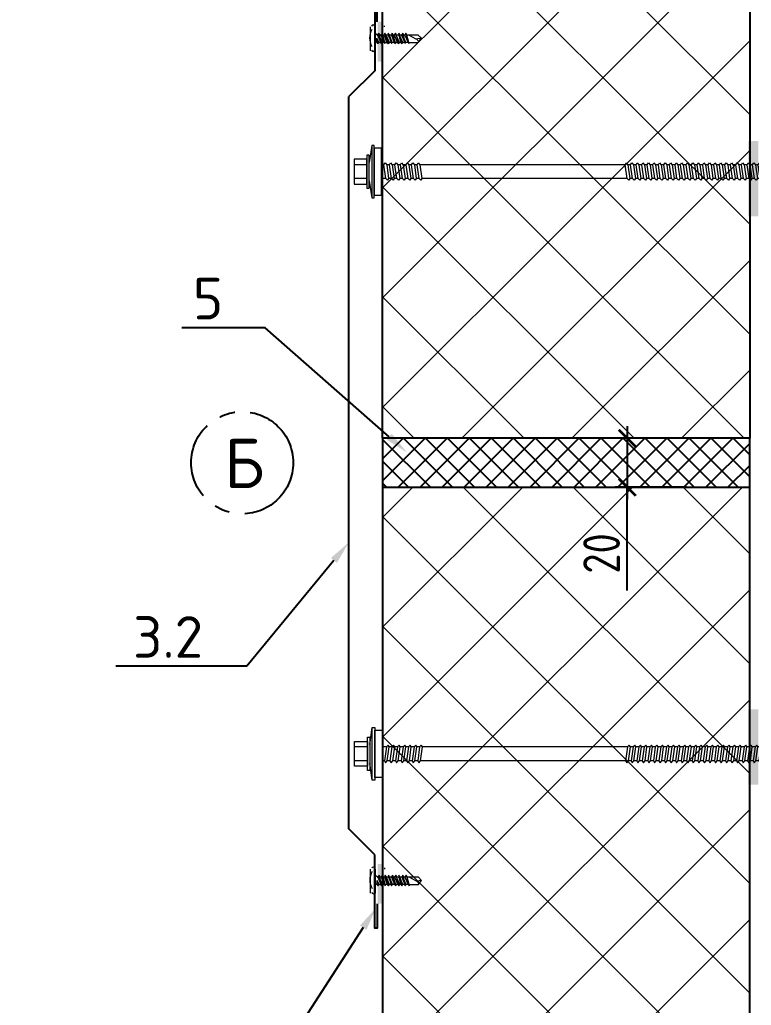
# Model space of a CAD drawing. Header units: millimetres. Extents: x -3689 to 2883575, y -702957 to -604547.
# Drawn here: x 2870899.9 to 2871198.7, y -669003.9 to -668601 of the extents above; entities that cross this region are included whole.
import ezdxf
from ezdxf import colors
from ezdxf.entities.mleader import LeaderData, LeaderLine
from ezdxf.math import Vec2, Vec3

# ---------------------------------------------------------------- set-up
doc = ezdxf.new("R2010")
doc.units = ezdxf.units.MM
doc.header["$PDMODE"] = 35
doc.linetypes.add('CENTER', pattern=[50.800000000000004, 31.75, -6.35, 6.35, -6.35])
doc.layers.add('A-FLOR-DIMS', color=133, linetype='Continuous', lineweight=0)
for name, color, linetype in [('A-FLOR-IDEN', 14, 'Continuous'), ('A-WALL-PATT', 181, 'Continuous'), ('S-GRID', 133, 'CENTER'), ('S-METL', 14, 'Continuous'), ('S-WALL-PATT', 181, 'Continuous')]:
    doc.layers.add(name, color=color, linetype=linetype)
doc.styles.add('GOST 2.304', font='CS_Gost2304.shx')
doc.styles.add('ЕСКД', font='isocpeur.ttf')
doc.dimstyles.new('001.5', dxfattribs={"dimscale": 10, "dimtxt": 1.5, "dimasz": 0.7, "dimexe": 0.5, "dimexo": 0, "dimgap": 0.3, "dimtad": 1, "dimdec": 0, "dimrnd": 0.001, "dimtxsty": 'GOST 2.304', "dimblk": 'ARCHTICK', "dimcen": 0, "dimdle": 0.5, "dimclrd": 256, "dimclre": 256, "dimclrt": 256, "dimadec": 0, "dimazin": 2, "dimtfac": 0.75, "dimtdec": 0, "dimtmove": 1, "dimatfit": 3, "dimfxl": 1, "dimtolj": 1, "dimarcsym": 0})
pattern_1 = [(44.99999999999994, (2871138.067496695, -669792.1374911203), (-22.45064030267286, 22.45064030267291), []), (134.9999999999999, (2871138.067496695, -669792.1374911203), (-22.45064030267291, -22.45064030267286), [])]

# ---------------------------------------------------------------- blocks, each defined once
blk = doc.blocks.new('_ARCHTICK')
at = {"color": 0, "linetype": 'ByBlock', "const_width": 0.15}
blk.add_lwpolyline([(-0.5, -0.5), (0.5, 0.5)], dxfattribs=at)
blk = doc.blocks.new('*D766')
at = {"layer": 'A-FLOR-DIMS', "lineweight": -2, "ltscale": 10, "transparency": 16777216}
for p, q in [((2871148.067496705, -668767.1374911205), (2871148.067496705, -668797.1374911205)), ((2871172.210959553, -668772.1374911205), (2871143.067496705, -668772.1374911205)), ((2871172.210959553, -668792.1374911205), (2871143.067496705, -668792.1374911205)), ((2871148.067496705, -668834.3523754162), (2871148.067496705, -668792.1374911205))]:
    blk.add_line(p, q, dxfattribs=at)
at = {"layer": 'Defpoints', "color": 0, "lineweight": 50, "ltscale": 10, "transparency": 16777216}
for p in [(2871172.210959553, -668772.1374911205), (2871148.067496705, -668792.1374911205), (2871172.210959553, -668792.1374911205)]:
    blk.add_point(p, dxfattribs=at)
at = {"layer": 'A-FLOR-DIMS', "lineweight": -2, "ltscale": 10, "transparency": 16777216, "xscale": 7, "yscale": 7, "zscale": 7}
for p, rotation in [((2871148.067496705, -668772.1374911205), 90), ((2871148.067496705, -668792.1374911205), 270)]:
    blk.add_blockref('_ARCHTICK', p, dxfattribs=dict(at, rotation=rotation))
at = {"layer": 'A-FLOR-DIMS', "ltscale": 10, "transparency": 16777216, "insert": (2871137.567496705, -668819.2095182741), "char_height": 15, "attachment_point": 5, "rotation": 90, "style": 'GOST 2.304'}
blk.add_mtext('\\A1;20', dxfattribs=at)
blk = doc.blocks.new('*U781')
at = {"color": 7}
for points in [[(-60.60660171782365, -10.60660171779455), (-50, 0)], [(-50, 0), (249.3265167860973, 0)], [(259.9331185039209, -10.60660171779455), (249.3265167860973, 0)], [(-80.60660171782365, -11.60660171782365), (-90.60660171782365, -11.60660171782365), (-90.60660171782365, -10.60660171782365), (-60.60660171782365, -10.60660171782365)], [(279.9331185039209, -11.60660171782365), (289.9331185039209, -11.60660171782365), (289.9331185039209, -10.60660171782365), (259.9331185039209, -10.60660171782365)]]:
    blk.add_lwpolyline(points, dxfattribs=at)
blk = doc.blocks.new('*U700')
at = {"color": 0, "lineweight": 0, "ltscale": 10}
for p, q in [((0.9999999999995483, 10.75821146399544), (-1.578047253216045e-13, 3.758211464021094)), ((1.999999999999548, 10.75821146399548), (0.9999999999995483, 10.75821146399544)), ((0.9999999999995483, 10.75821146399544), (1.000000000000452, -10.75821146399535)), ((2.000000000000452, -10.75821146399531), (1.999999999999548, 10.75821146399548)), ((4.999999999999596, 9.625768151993025), (1.999999999999596, 9.625768151992899)), ((1.999999999999596, 9.625768151992899), (2.000000000000404, -9.625768151992732)), ((5.000000000000404, -9.625768151992606), (4.999999999999596, 9.625768151993025)), ((-1.000000000000214, 5.095994904011563), (-6.200000000000213, 5.095994904011344)), ((-6.200000000000213, 5.095994904011344), (-6.199999999999785, -5.095994904011865)), ((-2.853031142658489e-13, 6.794659872000921), (-1.000000000000285, 6.794659872000879)), ((-1.000000000000285, 6.794659872000879), (-0.9999999999997147, -6.794659872000962)), ((-0.9999999999997861, -5.095994904011646), (-1.000000000000214, 5.095994904011563)), ((2.853031142658489e-13, -6.794659872000921), (-2.853031142658489e-13, 6.794659872000921)), ((-1.000000000000119, 2.831108280006405), (-6.200000000000118, 2.831108280006187)), ((5.960699671339194, 2.831108280006697), (4.999999999999881, 2.831108280006657)), ((5.960699671339194, 2.831108280006697), (6.413676996087806, 3.623818598440535)), ((6.75340998968594, -2.831108279977059), (5.960699671339194, 2.831108280006697)), ((6.413676996087806, 3.623818598440535), (7.093142983283565, 2.831108280006745)), ((7.093142983283565, 2.831108280006745), (7.885853301688519, -2.831108279977012)), ((8.225586295286144, 2.831108280006792), (7.093142983283565, 2.831108280006745)), ((8.225586295286144, 2.831108280006792), (7.093142983283565, 2.831108280006745)), ((8.225586295286144, 2.831108280006792), (8.678563620122066, 3.623818598440631)), ((9.018296613720201, -2.831108279976964), (8.225586295286144, 2.831108280006792)), ((8.678563620122066, 3.623818598440631), (9.358029607317826, 2.83110828000684)), ((9.358029607317826, 2.83110828000684), (10.15073992572278, -2.831108279976917)), ((10.49047291932041, 2.831108280006887), (9.358029607317826, 2.83110828000684)), ((10.49047291932041, 2.831108280006887), (9.358029607317826, 2.831108280006839)), ((10.49047291932041, 2.831108280006887), (10.94345024406902, 3.623818598440726)), ((11.28318323772536, -2.831108279976869), (10.49047291932041, 2.831108280006887)), ((10.94345024406902, 3.623818598440726), (11.62291623132298, 2.831108280006935)), ((11.62291623132298, 2.831108280006935), (12.41562654969883, -2.831108279976822)), ((12.75535954329646, 2.831108280006982), (11.62291623126478, 2.831108280006935)), ((12.75535954329646, 2.831108280006983), (11.62291623132298, 2.831108280006935)), ((12.75535954329646, 2.831108280006982), (13.20833686810328, 3.623818598440821)), ((13.54806986170141, -2.831108279976774), (12.75535954329646, 2.831108280006982)), ((13.20833686810328, 3.623818598440821), (13.88780285529904, 2.83110828000703)), ((13.88780285529904, 2.83110828000703), (14.68051317370399, -2.831108279976727)), ((15.02024616730162, 2.831108280007077), (13.88780285529904, 2.83110828000703)), ((15.02024616730162, 2.831108280007078), (13.88780285529904, 2.83110828000703)), ((15.02024616730162, 2.831108280007077), (15.47322349210843, 3.623818598440916)), ((15.81295648570657, -2.831108279976679), (15.02024616730162, 2.831108280007077)), ((15.47322349210843, 3.623818598440916), (16.1526894793042, 2.831108280007125)), ((16.1526894793042, 2.831108280007125), (16.94539979768004, -2.831108279976632)), ((17.28513279133588, 2.831108280007173), (16.1526894793042, 2.831108280007125)), ((17.28513279133588, 2.831108280007173), (16.1526894793042, 2.831108280007126)), ((17.28513279133588, 2.831108280007173), (17.73811011608449, 3.623818598441011)), ((18.07784310968262, -2.831108279976584), (17.28513279133588, 2.831108280007173)), ((17.73811011608449, 3.623818598441011), (18.41757610328025, 2.83110828000722)), ((18.41757610328025, 2.83110828000722), (19.2102864216852, -2.831108279976537)), ((19.55001941528283, 2.831108280007268), (18.41757610328025, 2.83110828000722)), ((19.55001941528283, 2.831108280007268), (18.41757610328025, 2.831108280007221)), ((19.55001941528283, 2.831108280007268), (20.00299674011875, 3.623818598441106)), ((20.34272973371688, -2.831108279976489), (19.55001941528283, 2.831108280007268)), ((20.00299674011875, 3.623818598441106), (20.68246272731451, 2.831108280007316)), ((20.68246272731451, 2.831108280007316), (21.47517304571946, -2.831108279976441)), ((21.81490603931709, 2.831108280007363), (20.68246272731451, 2.831108280007316)), ((104.5005885280032, 2.83110828001226), (20.68246272731451, 2.831108280007316)), ((104.5005885280032, 2.83110828001226), (104.9535658528391, 3.623818598446098)), ((105.2932988464372, -2.831108279971497), (104.5005885280032, 2.83110828001226)), ((104.9535658528391, 3.623818598446098), (105.6330318400348, 2.831108280012307)), ((105.6330318400348, 2.831108280012307), (106.4257421584398, -2.83110827997145)), ((106.7654751520374, 2.831108280012355), (105.6330318400348, 2.831108280012307)), ((106.7654751520956, 2.831108280012355), (107.2184524768442, 3.623818598446193)), ((107.5581854704424, -2.831108279971402), (106.7654751520956, 2.831108280012355)), ((107.2184524768442, 3.623818598446193), (107.89791846404, 2.831108280012402)), ((107.89791846404, 2.831108280012402), (108.690628782445, -2.831108279971355)), ((109.0303617760426, 2.83110828001245), (107.89791846404, 2.831108280012402)), ((109.0303617760426, 2.83110828001245), (109.4833391008785, 3.623818598446288)), ((109.8230720944767, -2.831108279971307), (109.0303617760426, 2.83110828001245)), ((109.4833391008785, 3.623818598446288), (110.1628050880743, 2.831108280012497)), ((110.1628050880743, 2.831108280012497), (110.9555154064792, -2.831108279971259)), ((111.2952484000768, 2.831108280012545), (110.1628050880743, 2.831108280012497)), ((111.2952484000768, 2.831108280012545), (111.7482257248255, 3.623818598446383)), ((112.0879587184818, -2.831108279971212), (111.2952484000768, 2.831108280012545)), ((111.7482257248255, 3.623818598446383), (112.4276917120794, 2.831108280012592)), ((112.4276917120794, 2.831108280012592), (113.2204020304553, -2.831108279971164)), ((113.5601350240529, 2.83110828001264), (112.4276917120212, 2.831108280012592)), ((113.5601350240529, 2.83110828001264), (114.0131123488597, 3.623818598446478)), ((114.3528453424579, -2.831108279971117), (113.5601350240529, 2.83110828001264)), ((114.0131123488597, 3.623818598446478), (114.6925783360555, 2.831108280012687)), ((114.6925783360555, 2.831108280012687), (115.4852886544604, -2.831108279971069)), ((115.8250216480581, 2.831108280012735), (114.6925783360555, 2.831108280012687)), ((115.8250216480581, 2.831108280012735), (116.2779989728649, 3.623818598446573)), ((116.617731966463, -2.831108279971022), (115.8250216480581, 2.831108280012735)), ((116.2779989728649, 3.623818598446573), (116.9574649600606, 2.831108280012782)), ((116.9574649600606, 2.831108280012782), (117.7501752784365, -2.831108279970974)), ((118.0899082720923, 2.83110828001283), (116.9574649600606, 2.831108280012782)), ((118.0899082720923, 2.83110828001283), (118.5428855968409, 3.623818598446668)), ((118.8826185904391, -2.831108279970927), (118.0899082720923, 2.83110828001283)), ((118.5428855968409, 3.623818598446668), (119.2223515840367, 2.831108280012878)), ((119.2223515840367, 2.831108280012878), (120.0150619024417, -2.831108279970879)), ((120.3547948960393, 2.831108280012925), (119.2223515840367, 2.831108280012878)), ((120.3547948960393, 2.831108280012925), (120.8077722208752, 3.623818598446763)), ((121.1475052144733, -2.831108279970831), (120.3547948960393, 2.831108280012925)), ((120.8077722208752, 3.623818598446763), (121.4872382080709, 2.831108280012973)), ((121.4872382080709, 2.831108280012973), (122.2799485264759, -2.831108279970784)), ((122.6196815200735, 2.83110828001302), (121.4872382080709, 2.831108280012973)), ((122.6196815200735, 2.83110828001302), (123.0726588448221, 3.623818598446859)), ((123.4123918384203, -2.831108279970736), (122.6196815200735, 2.83110828001302)), ((123.0726588448221, 3.623818598446859), (123.7521248320179, 2.831108280013068)), ((123.7521248320179, 2.831108280013068), (124.5448351504519, -2.831108279970689)), ((124.8845681440496, 2.831108280013115), (123.7521248320179, 2.831108280013068)), ((124.8845681440496, 2.831108280013114), (125.3375454687982, 3.623818598446953)), ((125.6772784623963, -2.831108279970642), (124.8845681440496, 2.831108280013114)), ((125.3375454687982, 3.623818598446953), (126.017011455994, 2.831108280013162)), ((126.017011455994, 2.831108280013162), (126.8097217743989, -2.831108279970595)), ((127.1494547679966, 2.831108280013209), (126.017011455994, 2.831108280013162)), ((127.1494547679966, 2.831108280013209), (127.6024320928325, 3.623818598447048)), ((127.9421650864306, -2.831108279970547), (127.1494547679966, 2.831108280013209)), ((127.6024320928325, 3.623818598447048), (128.2818980800282, 2.831108280013257)), ((128.2818980800282, 2.831108280013257), (129.0746083984332, -2.8311082799705)), ((129.4143413920308, 2.831108280013305), (128.2818980800282, 2.831108280013257)), ((129.4143413920308, 2.831108280013305), (129.8673187167794, 3.623818598447143)), ((130.2070517104358, -2.831108279970452), (129.4143413920308, 2.831108280013305)), ((129.8673187167794, 3.623818598447143), (130.5467847040334, 2.831108280013352)), ((130.5467847040334, 2.831108280013352), (131.3394950224092, -2.831108279970405)), ((131.6792280160069, 2.8311082800134), (130.5467847039752, 2.831108280013352)), ((131.6792280160069, 2.8311082800134), (132.1322053408137, 3.623818598447238)), ((132.4719383344118, -2.831108279970357), (131.6792280160069, 2.8311082800134)), ((132.1322053408137, 3.623818598447238), (132.8116713280095, 2.831108280013447)), ((132.8116713280095, 2.831108280013447), (133.6043816464144, -2.83110827997031)), ((133.944114640012, 2.831108280013495), (132.8116713280095, 2.831108280013447)), ((133.944114640012, 2.831108280013495), (134.3970919648189, 3.623818598447333)), ((134.736824958417, -2.831108279970262), (133.944114640012, 2.831108280013495)), ((134.3970919648189, 3.623818598447333), (135.0765579520146, 2.831108280013543)), ((135.0765579520146, 2.831108280013543), (135.8692682703904, -2.831108279970214)), ((136.2090012640463, 2.83110828001359), (135.0765579520146, 2.831108280013543)), ((136.2090012640463, 2.83110828001359), (136.6619785887949, 3.623818598447428)), ((137.001711582393, -2.831108279970167), (136.2090012640463, 2.83110828001359)), ((136.6619785887949, 3.623818598447428), (137.3414445759907, 2.831108280013638)), ((137.3414445759907, 2.831108280013638), (138.1341548943956, -2.831108279970119)), ((138.4738878879932, 2.831108280013685), (137.3414445759907, 2.831108280013638)), ((138.4738878879932, 2.831108280013685), (138.9268652128292, 3.623818598447524)), ((139.2665982064273, -2.831108279970072), (138.4738878879932, 2.831108280013685)), ((138.9268652128292, 3.623818598447524), (139.6063312000249, 2.831108280013733)), ((139.6063312000249, 2.831108280013733), (140.3990415184299, -2.831108279970024)), ((140.7387745120275, 2.83110828001378), (139.6063312000249, 2.831108280013733)), ((140.7387745120275, 2.83110828001378), (141.1917518367761, 3.623818598447619)), ((141.5314848303742, -2.831108279969976), (140.7387745120275, 2.83110828001378)), ((141.1917518367761, 3.623818598447619), (141.8712178239719, 2.831108280013828)), ((141.8712178239719, 2.831108280013828), (142.6639281424059, -2.831108279969929)), ((143.0036611360036, 2.831108280013875), (141.8712178239719, 2.831108280013828)), ((143.0036611360036, 2.831108280013875), (143.4566384608104, 3.623818598447714)), ((143.7963714544085, -2.831108279969881), (143.0036611360036, 2.831108280013875)), ((143.4566384608104, 3.623818598447714), (144.1361044480061, 2.831108280013923)), ((144.1361044480061, 2.831108280013923), (144.9288147664111, -2.831108279969834)), ((145.2685477600087, 2.83110828001397), (144.1361044480061, 2.831108280013923)), ((145.2685477600087, 2.83110828001397), (145.7215250848446, 3.623818598447809)), ((146.0612580784428, -2.831108279969786), (145.2685477600087, 2.83110828001397)), ((145.7215250848446, 3.623818598447809), (146.4009910720404, 2.831108280014018)), ((146.4009910720404, 2.831108280014018), (147.1937013903871, -2.831108279969739)), ((147.5334343839848, 2.831108280014065), (146.4009910720404, 2.831108280014018)), ((147.533434384043, 2.831108280014065), (147.9864117087916, 3.623818598447904)), ((148.3261447023897, -2.831108279969691), (147.533434384043, 2.831108280014065)), ((147.9864117087916, 3.623818598447904), (148.6658776959873, 2.831108280014113)), ((148.6658776959873, 2.831108280014113), (149.4585880144214, -2.831108279969644)), ((149.798321008019, 2.831108280014161), (148.6658776959873, 2.831108280014113)), ((149.798321008019, 2.831108280014161), (150.2512983328259, 3.623818598447999)), ((150.591031326424, -2.831108279969596), (149.798321008019, 2.831108280014161)), ((150.2512983328259, 3.623818598447999), (150.9307643200216, 2.831108280014208)), ((150.9307643200216, 2.831108280014208), (151.7234746384266, -2.831108279969548)), ((152.0632076320242, 2.831108280014256), (150.9307643200216, 2.831108280014208)), ((152.0632076320242, 2.831108280014256), (152.5161849568019, 3.623818598448094)), ((152.8559179504, -2.831108279969501), (152.0632076320242, 2.831108280014256)), ((152.5161849568019, 3.623818598448094), (153.1956509439977, 2.831108280014303)), ((153.1956509439977, 2.831108280014303), (153.9883612624026, -2.831108279969453)), ((154.3280942560002, 2.831108280014351), (153.1956509439977, 2.831108280014303)), ((154.3280942560002, 2.831108280014351), (154.7810715808071, 3.623818598448189)), ((155.1208045744052, -2.831108279969406), (154.3280942560002, 2.831108280014351)), ((154.7810715808071, 3.623818598448189), (155.4605375680028, 2.831108280014398)), ((155.4605375680028, 2.831108280014398), (156.2532478864078, -2.831108279969358)), ((156.5929808800054, 2.831108280014446), (155.4605375680028, 2.831108280014398)), ((156.5929808800054, 2.831108280014446), (157.0459582048413, 3.623818598448284)), ((157.3856911984394, -2.831108279969311), (156.5929808800054, 2.831108280014446)), ((157.0459582048413, 3.623818598448284), (157.7254241920371, 2.831108280014493)), ((157.7254241920371, 2.831108280014493), (158.518134510442, -2.831108279969263)), ((158.8578675040397, 2.831108280014541), (157.7254241920371, 2.831108280014493)), ((158.8578675040397, 2.831108280014541), (159.3108448287883, 3.623818598448379)), ((159.6505778223864, -2.831108279969216), (158.8578675040397, 2.831108280014541)), ((159.3108448287883, 3.623818598448379), (159.990310815984, 2.831108280014588)), ((159.990310815984, 2.831108280014588), (160.7830211344181, -2.831108279969168)), ((161.1227541280157, 2.831108280014636), (159.990310815984, 2.831108280014588)), ((161.1227541280157, 2.831108280014636), (161.5757314528225, 3.623818598448474)), ((161.9154644464207, -2.831108279969121), (161.1227541280157, 2.831108280014636)), ((161.5757314528225, 3.623818598448474), (162.2551974400183, 2.831108280014683)), ((162.2551974400183, 2.831108280014683), (163.0479077584232, -2.831108279969073)), ((163.3876407520209, 2.831108280014731), (162.2551974400183, 2.831108280014683)), ((163.3876407520209, 2.831108280014731), (163.8406180767986, 3.623818598448569)), ((164.1803510703967, -2.831108279969026), (163.3876407520209, 2.831108280014731)), ((163.8406180767986, 3.623818598448569), (164.5200840639943, 2.831108280014779)), ((164.5200840639943, 2.831108280014779), (165.3127943823993, -2.831108279968978)), ((165.6525273759969, 2.831108280014826), (164.5200840639943, 2.831108280014779)), ((165.6525273759969, 2.831108280014826), (166.1055047008037, 3.623818598448664)), ((166.4452376944019, -2.83110827996893), (165.6525273759969, 2.831108280014826)), ((166.1055047008037, 3.623818598448664), (166.7849706879995, 2.831108280014874)), ((166.7849706879995, 2.831108280014874), (167.5776810064336, -2.831108279968883)), ((167.9174140000312, 2.831108280014921), (166.7849706879995, 2.831108280014874)), ((167.9174140000312, 2.831108280014921), (168.370391324838, 3.62381859844876)), ((168.7101243184361, -2.831108279968835), (167.9174140000312, 2.831108280014921)), ((168.370391324838, 3.62381859844876), (169.0498573120338, 2.831108280014969)), ((169.0498573120338, 2.831108280014969), (169.8425676303805, -2.831108279968788)), ((170.1823006239781, 2.831108280015016), (169.0498573120338, 2.831108280014969)), ((170.1823006240363, 2.831108280015016), (170.6352779488141, 3.623818598448855)), ((170.9750109424122, -2.83110827996874), (170.1823006240363, 2.831108280015016)), ((170.6352779488141, 3.623818598448855), (171.3147439360098, 2.831108280015064)), ((171.3147439360098, 2.831108280015064), (172.1074542544148, -2.831108279968693)), ((172.4471872480124, 2.831108280015112), (171.3147439360098, 2.831108280015064)), ((172.4471872480124, 2.831108280015112), (172.9001645728192, 3.62381859844895)), ((173.2398975664173, -2.831108279968645), (172.4471872480124, 2.831108280015112)), ((172.9001645728192, 3.62381859844895), (173.579630560015, 2.831108280015159)), ((173.5796305600149, 2.831108280015159), (187.1689503039877, 2.83110828001573)), ((173.579630560015, 2.831108280015159), (174.3723408784199, -2.831108279968598)), ((181.733222406422, -0.6794659872012241), (187.6219276287947, 1.132443311997329)), ((187.168891720008, 2.83110828001573), (190, 1.699364696006077e-11)), ((190, 1.699364696006077e-11), (187.1688917200664, -2.83110827996806)), ((187.6219276287947, 1.132443311997329), (187.310505717999, 2.689552866004499)), ((-0.9999999999998811, -2.831108279977385), (-6.19999999999988, -2.831108279977603)), ((1.578047253205254e-13, -3.758211463995394), (1.000000000000452, -10.75821146399535)), ((6.75340998968594, -2.831108279977058), (5.000000000000119, -2.831108279977132)), ((7.432875976881695, -3.510574267172757), (6.75340998968594, -2.831108279977059)), ((7.885853301688519, -2.831108279977012), (7.432875976881695, -3.510574267172757)), ((9.018296613720201, -2.831108279976964), (7.885853301688519, -2.831108279977012)), ((9.018296613720201, -2.831108279976963), (7.885853301688519, -2.831108279977011)), ((9.697762600915956, -3.510574267172662), (9.018296613720201, -2.831108279976964)), ((10.15073992572278, -2.831108279976917), (9.697762600915956, -3.510574267172662)), ((11.28318323766715, -2.831108279976869), (10.15073992572278, -2.831108279976917)), ((11.28318323772536, -2.831108279976868), (10.15073992572278, -2.831108279976916)), ((11.96264922492111, -3.510574267172567), (11.28318323772536, -2.831108279976869)), ((12.41562654969883, -2.831108279976822), (11.96264922492111, -3.510574267172567)), ((13.54806986170141, -2.831108279976774), (12.41562654969883, -2.831108279976822)), ((13.54806986170141, -2.831108279976773), (12.41562654969883, -2.83110827997682)), ((14.22753584889717, -3.510574267172472), (13.54806986170141, -2.831108279976774)), ((14.68051317370399, -2.831108279976727), (14.22753584889717, -3.510574267172472)), ((15.81295648570657, -2.831108279976679), (14.68051317370399, -2.831108279976727)), ((15.81295648570657, -2.831108279976678), (14.68051317370399, -2.831108279976725)), ((16.49242247290232, -3.510574267172377), (15.81295648570657, -2.831108279976679)), ((16.94539979768004, -2.831108279976632), (16.49242247290232, -3.510574267172377)), ((18.07784310968262, -2.831108279976584), (16.94539979768004, -2.831108279976632)), ((18.07784310968262, -2.831108279976584), (16.94539979768004, -2.831108279976631)), ((18.75730909687838, -3.510574267172282), (18.07784310968262, -2.831108279976584)), ((19.2102864216852, -2.831108279976537), (18.75730909687838, -3.510574267172282)), ((20.34272973371688, -2.831108279976489), (19.2102864216852, -2.831108279976537)), ((20.34272973371688, -2.831108279976489), (19.2102864216852, -2.831108279976536)), ((21.02219572091264, -3.510574267172187), (20.34272973371688, -2.831108279976489)), ((21.47517304571946, -2.831108279976441), (21.02219572091264, -3.510574267172187)), ((105.2932988464372, -2.831108279971498), (21.47517304571946, -2.831108279976441)), ((105.972764833633, -3.510574267167195), (105.2932988464372, -2.831108279971497)), ((106.4257421584398, -2.83110827997145), (105.972764833633, -3.510574267167195)), ((107.5581854703842, -2.831108279971402), (106.4257421584398, -2.83110827997145)), ((108.2376514576382, -3.5105742671671), (107.5581854704424, -2.831108279971402)), ((108.690628782445, -2.831108279971355), (108.2376514576382, -3.5105742671671)), ((109.8230720944767, -2.831108279971307), (108.690628782445, -2.831108279971355)), ((110.5025380816724, -3.510574267167005), (109.8230720944767, -2.831108279971307)), ((110.9555154064792, -2.831108279971259), (110.5025380816724, -3.510574267167005)), ((112.0879587184236, -2.831108279971212), (110.9555154064792, -2.831108279971259)), ((112.7674247056776, -3.51057426716691), (112.0879587184818, -2.831108279971212)), ((113.2204020304553, -2.831108279971164), (112.7674247056776, -3.51057426716691)), ((114.3528453424579, -2.831108279971117), (113.2204020304553, -2.831108279971164)), ((115.0323113296536, -3.510574267166815), (114.3528453424579, -2.831108279971117)), ((115.4852886544604, -2.831108279971069), (115.0323113296536, -3.510574267166815)), ((116.617731966463, -2.831108279971022), (115.4852886544604, -2.831108279971069)), ((117.2971979536588, -3.510574267166719), (116.617731966463, -2.831108279971022)), ((117.7501752784365, -2.831108279970974), (117.2971979536588, -3.510574267166719)), ((118.8826185904391, -2.831108279970927), (117.7501752784365, -2.831108279970974)), ((119.5620845776348, -3.510574267166624), (118.8826185904391, -2.831108279970927)), ((120.0150619024417, -2.831108279970879), (119.5620845776348, -3.510574267166624)), ((121.1475052144733, -2.831108279970831), (120.0150619024417, -2.831108279970879)), ((121.8269712016691, -3.510574267166529), (121.1475052144733, -2.831108279970831)), ((122.2799485264759, -2.831108279970784), (121.8269712016691, -3.510574267166529)), ((123.4123918384203, -2.831108279970736), (122.2799485264759, -2.831108279970784)), ((124.0918578256743, -3.510574267166434), (123.4123918384203, -2.831108279970736)), ((124.5448351504519, -2.831108279970689), (124.0918578256743, -3.510574267166434)), ((125.6772784623963, -2.831108279970641), (124.5448351504519, -2.831108279970689)), ((126.3567444495921, -3.51057426716634), (125.6772784623963, -2.831108279970642)), ((126.8097217743989, -2.831108279970595), (126.3567444495921, -3.51057426716634)), ((127.9421650864306, -2.831108279970547), (126.8097217743989, -2.831108279970595)), ((128.6216310736264, -3.510574267166245), (127.9421650864306, -2.831108279970547)), ((129.0746083984332, -2.8311082799705), (128.6216310736264, -3.510574267166245)), ((130.2070517103776, -2.831108279970452), (129.0746083984332, -2.8311082799705)), ((130.8865176976315, -3.51057426716615), (130.2070517104358, -2.831108279970452)), ((131.3394950224092, -2.831108279970405), (130.8865176976315, -3.51057426716615)), ((132.4719383344118, -2.831108279970357), (131.3394950224092, -2.831108279970405)), ((133.1514043216076, -3.510574267166055), (132.4719383344118, -2.831108279970357)), ((133.6043816464144, -2.83110827997031), (133.1514043216076, -3.510574267166055)), ((134.736824958417, -2.831108279970262), (133.6043816464144, -2.83110827997031)), ((135.4162909456127, -3.51057426716596), (134.736824958417, -2.831108279970262)), ((135.8692682703904, -2.831108279970214), (135.4162909456127, -3.51057426716596)), ((137.001711582393, -2.831108279970167), (135.8692682703904, -2.831108279970214)), ((137.6811775695888, -3.510574267165865), (137.001711582393, -2.831108279970167)), ((138.1341548943956, -2.831108279970119), (137.6811775695888, -3.510574267165865)), ((139.2665982064273, -2.831108279970072), (138.1341548943956, -2.831108279970119)), ((139.946064193623, -3.51057426716577), (139.2665982064273, -2.831108279970072)), ((140.3990415184299, -2.831108279970024), (139.946064193623, -3.51057426716577)), ((141.5314848303742, -2.831108279969976), (140.3990415184299, -2.831108279970024)), ((142.2109508176282, -3.510574267165675), (141.5314848303742, -2.831108279969976)), ((142.6639281424059, -2.831108279969929), (142.2109508176282, -3.510574267165675)), ((143.7963714544085, -2.831108279969881), (142.6639281424059, -2.831108279969929)), ((144.4758374416043, -3.51057426716558), (143.7963714544085, -2.831108279969881)), ((144.9288147664111, -2.831108279969834), (144.4758374416043, -3.51057426716558)), ((146.0612580784428, -2.831108279969786), (144.9288147664111, -2.831108279969834)), ((146.7407240656385, -3.510574267165484), (146.0612580784428, -2.831108279969786)), ((147.1937013903871, -2.831108279969739), (146.7407240656385, -3.510574267165484)), ((148.3261447023897, -2.831108279969691), (147.1937013903871, -2.831108279969739)), ((149.0056106895855, -3.510574267165389), (148.3261447023897, -2.831108279969691)), ((149.4585880144214, -2.831108279969644), (149.0056106895855, -3.510574267165389)), ((150.591031326424, -2.831108279969596), (149.4585880144214, -2.831108279969644)), ((151.2704973136197, -3.510574267165294), (150.591031326424, -2.831108279969596)), ((151.7234746384266, -2.831108279969548), (151.2704973136197, -3.510574267165294)), ((152.8559179504, -2.831108279969501), (151.7234746384266, -2.831108279969548)), ((153.5353839376249, -3.510574267165199), (152.8559179504, -2.831108279969501)), ((153.9883612624026, -2.831108279969453), (153.5353839376249, -3.510574267165199)), ((155.1208045744052, -2.831108279969406), (153.9883612624026, -2.831108279969453)), ((155.8002705616009, -3.510574267165104), (155.1208045744052, -2.831108279969406)), ((156.2532478864078, -2.831108279969358), (155.8002705616009, -3.510574267165104)), ((157.3856911984394, -2.831108279969311), (156.2532478864078, -2.831108279969358)), ((158.0651571856352, -3.510574267165009), (157.3856911984394, -2.831108279969311)), ((158.518134510442, -2.831108279969263), (158.0651571856352, -3.510574267165009)), ((159.6505778223864, -2.831108279969216), (158.5181345103838, -2.831108279969263)), ((160.3300438095822, -3.510574267164914), (159.6505778223864, -2.831108279969216)), ((160.7830211344181, -2.831108279969168), (160.3300438095822, -3.510574267164914)), ((161.9154644464207, -2.831108279969121), (160.7830211344181, -2.831108279969168)), ((162.5949304336164, -3.510574267164818), (161.9154644464207, -2.831108279969121)), ((163.0479077584232, -2.831108279969073), (162.5949304336164, -3.510574267164818)), ((164.1803510703967, -2.831108279969026), (163.0479077584232, -2.831108279969073)), ((164.8598170576507, -3.510574267164723), (164.1803510703967, -2.831108279969026)), ((165.3127943823993, -2.831108279968978), (164.8598170576507, -3.510574267164723)), ((166.4452376944019, -2.83110827996893), (165.3127943823993, -2.831108279968978)), ((167.1247036815976, -3.510574267164628), (166.4452376944019, -2.83110827996893)), ((167.5776810064336, -2.831108279968883), (167.1247036815976, -3.510574267164628)), ((168.7101243184361, -2.831108279968835), (167.5776810064336, -2.831108279968883)), ((169.3895903056319, -3.510574267164533), (168.7101243184361, -2.831108279968835)), ((169.8425676303805, -2.831108279968788), (169.3895903056319, -3.510574267164533)), ((170.9750109424122, -2.83110827996874), (169.8425676303805, -2.831108279968788)), ((171.6544769296079, -3.510574267164438), (170.9750109424122, -2.83110827996874)), ((172.1074542544148, -2.831108279968693), (171.6544769296079, -3.510574267164438)), ((173.2398975664173, -2.831108279968645), (172.1074542544148, -2.831108279968693)), ((173.9193635536131, -3.510574267164343), (173.2398975664173, -2.831108279968645)), ((174.3723408784199, -2.831108279968598), (173.9193635536131, -3.510574267164343)), ((187.1689503040461, -2.83110827996806), (174.3723408784199, -2.831108279968598)), ((180.3742904320306, -2.264886624010712), (181.733222406422, -0.6794659872012241)), ((183.2053987120226, -2.831108279968227), (180.3742904320306, -2.264886624010712)), ((-6.199999999999785, -5.095994904011865), (-0.9999999999997861, -5.095994904011646)), ((-0.9999999999997147, -6.794659872000962), (2.853031142658489e-13, -6.794659872000921)), ((1.000000000000452, -10.75821146399535), (2.000000000000452, -10.75821146399531)), ((2.000000000000404, -9.625768151992732), (5.000000000000404, -9.625768151992606))]:
    blk.add_line(p, q, dxfattribs=at)

msp = doc.modelspace()

# ---------------------------------------------------------------- hatches: boundary and pattern name
at = {"lineweight": 0}
h = msp.add_hatch(dxfattribs=at)
h.set_pattern_fill('ANSI37', color=181, scale=10, angle=-5.088887490341627e-14, style=0)
h.set_pattern_definition(pattern_1)
h.paths.add_polyline_path([(2871198.067496695, -668424.4004314523), (2871048.067496695, -668424.4004314523), (2871048.067496695, -668772.1374911203), (2871198.067496695, -668772.1374911203)])
h = msp.add_hatch(dxfattribs=at)
h.set_pattern_fill('ANSI37', color=181, scale=10, angle=-5.088887490341627e-14, style=0)
h.set_pattern_definition(pattern_1)
h.paths.add_polyline_path([(2871048.067496695, -669139.8745507882), (2871198.067496695, -669139.8745507882), (2871198.067496695, -668792.1374911203), (2871099.721014872, -668792.1374911203), (2871048.067496695, -668792.1374911203)])
at = {"layer": 'A-WALL-PATT'}
h = msp.add_hatch(dxfattribs=at)
h.set_pattern_fill('ANSI37', color=256, scale=2, angle=-1.272221872585407e-14)
h.set_pattern_definition([(44.99999999999999, (2627538.941443237, -681470.1584126885), (-4.490128060534575, 4.490128060534578), []), (135, (2627538.941443237, -681470.1584126885), (-4.490128060534578, -4.490128060534575), [])])
h.paths.add_polyline_path([(2871198.067496695, -668792.1374911203), (2871198.067496695, -668772.1374911203), (2871048.067496695, -668772.1374911203), (2871048.067496695, -668792.1374911203)])
at = {"layer": 'S-WALL-PATT', "lineweight": 0, "ltscale": 10}
h = msp.add_hatch(color=256, dxfattribs=at)
h.dxf.hatch_style = 1
h.paths.add_polyline_path([(2871047.600894232, -668601.884564756), (2871046.089246489, -668601.884564756), (2871046.089246489, -668618.1149276183), (2871047.600894232, -668618.1149276183)])
h = msp.add_hatch(color=256, dxfattribs=at)
h.dxf.hatch_style = 1
h.paths.add_polyline_path([(2871046.106473821, -668618.1129413424), (2871047.618121563, -668618.1129413424), (2871047.618121563, -668601.88257848), (2871046.106473821, -668601.88257848)])
h = msp.add_hatch(color=256, dxfattribs=at)
h.dxf.hatch_style = 1
h.paths.add_polyline_path([(2871046.107099378, -668601.8957614995), (2871047.618747121, -668601.8957614995), (2871047.618747121, -668618.1261243619), (2871046.107099378, -668618.1261243619)])
h = msp.add_hatch(color=256, dxfattribs=at)
h.dxf.hatch_style = 1
h.paths.add_polyline_path([(2871201.57859473, -668650.5851282607), (2871197.546229456, -668650.5851282607), (2871197.546229456, -668681.4063855945), (2871201.57859473, -668681.4063855945)])
h = msp.add_hatch(color=256, dxfattribs=at)
h.dxf.hatch_style = 1
h.paths.add_polyline_path([(2871201.57859473, -668913.68985398), (2871197.546229456, -668913.68985398), (2871197.546229456, -668882.8685966461), (2871201.57859473, -668882.8685966461)])
h = msp.add_hatch(color=256, dxfattribs=at)
h.dxf.hatch_style = 1
h.paths.add_polyline_path([(2871046.107099378, -668962.379220741), (2871047.618747121, -668962.379220741), (2871047.618747121, -668946.1488578786), (2871046.107099378, -668946.1488578786)])
h = msp.add_hatch(color=256, dxfattribs=at)
h.dxf.hatch_style = 1
h.paths.add_polyline_path([(2871047.696819898, -668946.159750833), (2871046.185172155, -668946.159750833), (2871046.185172155, -668962.3901136953), (2871047.696819898, -668962.3901136953)])
h = msp.add_hatch(color=256, dxfattribs=at)
h.dxf.hatch_style = 1
h.paths.add_polyline_path([(2871046.202399487, -668962.3881274194), (2871047.714047229, -668962.3881274194), (2871047.714047229, -668946.157764557), (2871046.202399487, -668946.157764557)])

# ---------------------------------------------------------------- linework, layer by layer
at = {"color": 5}
for p, q in [((2871048.067496695, -668772.1374911203), (2871048.067496695, -668424.4004314523)), ((2871198.067496695, -668424.4004314523), (2871198.067496695, -668772.1374911203)), ((2871048.067496695, -668792.1374911203), (2871048.067496695, -669139.8745507882)), ((2871198.067496695, -669139.8745507882), (2871198.067496695, -668792.1374911203))]:
    msp.add_line(p, q, dxfattribs=at)
at = {"color": 5, "lineweight": 0}
for p, q in [((2871198.067496695, -668772.1374911203), (2871048.067496695, -668772.1374911203)), ((2871198.067496695, -668792.1374911203), (2871098.067496695, -668792.1374911203))]:
    msp.add_line(p, q, dxfattribs=at)
at = {"color": 7, "linetype": 'Continuous', "lineweight": 20, "true_color": 0x000007}
for points in [[(2871043.086590915, -668613.7455375628), (2871043.086590915, -668603.983193534), (2871043.086590915, -668603.983193534)], [(2871044.906688954, -668603.983193534), (2871044.906688954, -668613.7455375628), (2871044.906688954, -668613.7455375628)], [(2871048.712348491, -668603.4868031596), (2871048.712348491, -668603.983193534), (2871048.712348491, -668603.983193534)], [(2871046.064933161, -668607.2924626959), (2871045.734006245, -668607.2924626959), (2871045.734006245, -668607.2924626959)], [(2871046.561323535, -668607.2924626959), (2871046.561323535, -668606.4651454058), (2871046.064933161, -668607.2924626959), (2871047.388640826, -668610.2708049421)], [(2871046.561323535, -668606.4651454058), (2871047.388640826, -668610.7671953165), (2871047.388640826, -668610.7671953165)], [(2871047.388640826, -668610.2708049421), (2871047.388640826, -668610.7671953165), (2871047.8850312, -668610.2708049421), (2871046.561323535, -668607.2924626959)], [(2871047.388640826, -668607.2924626959), (2871046.561323535, -668607.2924626959), (2871046.561323535, -668607.2924626959)], [(2871048.215958117, -668607.2924626959), (2871047.8850312, -668606.4651454058), (2871047.388640826, -668607.2924626959), (2871048.712348491, -668610.2708049421)], [(2871047.8850312, -668606.4651454058), (2871049.043275407, -668610.7671953165), (2871049.043275407, -668610.7671953165)], [(2871048.712348491, -668607.2924626959), (2871048.215958117, -668607.2924626959), (2871048.215958117, -668607.2924626959)], [(2871048.712348491, -668610.2708049421), (2871049.043275407, -668610.7671953165), (2871049.043275407, -668610.2708049421), (2871048.215958117, -668607.2924626959)], [(2871049.539665781, -668607.2924626959), (2871049.043275407, -668606.4651454058), (2871048.712348491, -668607.2924626959), (2871049.870592698, -668610.2708049421)], [(2871049.043275407, -668606.4651454058), (2871050.366983072, -668610.7671953165), (2871050.366983072, -668610.7671953165)], [(2871050.366983072, -668607.2924626959), (2871049.539665781, -668607.2924626959), (2871049.539665781, -668607.2924626959)], [(2871049.870592698, -668610.2708049421), (2871050.366983072, -668610.7671953165), (2871050.863373446, -668610.2708049421), (2871049.539665781, -668607.2924626959)], [(2871050.366983072, -668606.4651454058), (2871051.690690737, -668610.7671953165), (2871051.690690737, -668610.7671953165)], [(2871050.863373446, -668607.2924626959), (2871050.366983072, -668606.4651454058), (2871050.366983072, -668607.2924626959), (2871051.690690737, -668610.2708049421)], [(2871051.690690737, -668607.2924626959), (2871050.863373446, -668607.2924626959), (2871050.863373446, -668607.2924626959)], [(2871051.690690737, -668610.2708049421), (2871051.690690737, -668610.7671953165), (2871052.021617653, -668610.2708049421), (2871050.863373446, -668607.2924626959)], [(2871052.021617653, -668607.2924626959), (2871052.021617653, -668606.4651454058), (2871051.690690737, -668607.2924626959), (2871052.848934943, -668610.2708049421)], [(2871052.021617653, -668606.4651454058), (2871053.345325318, -668610.7671953165), (2871053.345325318, -668610.7671953165)], [(2871052.848934943, -668607.2924626959), (2871052.021617653, -668607.2924626959), (2871052.021617653, -668607.2924626959)], [(2871052.848934943, -668610.2708049421), (2871053.345325318, -668610.7671953165), (2871053.345325318, -668610.2708049421), (2871052.021617653, -668607.2924626959)], [(2871053.676252234, -668607.2924626959), (2871053.345325318, -668606.4651454058), (2871052.848934943, -668607.2924626959), (2871054.172642609, -668610.2708049421)], [(2871053.345325318, -668606.4651454058), (2871054.669032983, -668610.7671953165), (2871054.669032983, -668610.7671953165)], [(2871054.669032983, -668607.2924626959), (2871053.676252234, -668607.2924626959), (2871053.676252234, -668607.2924626959)], [(2871054.172642609, -668610.2708049421), (2871054.669032983, -668610.7671953165), (2871054.999959899, -668610.2708049421), (2871053.676252234, -668607.2924626959)], [(2871054.669032983, -668606.4651454058), (2871055.82727719, -668610.7671953165), (2871055.82727719, -668610.7671953165)], [(2871054.999959899, -668607.2924626959), (2871054.669032983, -668606.4651454058), (2871054.669032983, -668607.2924626959), (2871055.496350273, -668610.2708049421)], [(2871055.496350273, -668610.2708049421), (2871055.82727719, -668610.7671953165), (2871056.323667564, -668610.2708049421), (2871054.999959899, -668607.2924626959)], [(2871055.82727719, -668607.2924626959), (2871054.999959899, -668607.2924626959), (2871054.999959899, -668607.2924626959)], [(2871057.150984854, -668607.2924626959), (2871056.323667564, -668607.2924626959), (2871056.323667564, -668606.4651454058), (2871055.82727719, -668607.2924626959), (2871057.150984854, -668610.2708049421), (2871056.323667564, -668610.2708049421)], [(2871056.323667564, -668606.4651454058), (2871057.150984854, -668610.7671953165), (2871057.150984854, -668610.7671953165)], [(2871057.150984854, -668610.2708049421), (2871057.150984854, -668610.7671953165), (2871057.647375229, -668610.2708049421), (2871056.323667564, -668607.2924626959)], [(2871057.978302145, -668607.2924626959), (2871057.647375229, -668606.4651454058), (2871057.150984854, -668607.2924626959), (2871058.474692519, -668610.2708049421), (2871057.647375229, -668610.2708049421)], [(2871057.647375229, -668606.4651454058), (2871058.805619436, -668610.7671953165), (2871058.805619436, -668610.7671953165)], [(2871058.805619436, -668610.2708049421), (2871062.611278972, -668610.2708049421), (2871063.934986637, -668608.6161703612), (2871062.611278972, -668607.2924626959), (2871057.978302145, -668607.2924626959)], [(2871058.474692519, -668610.2708049421), (2871058.805619436, -668610.7671953165), (2871058.805619436, -668610.2708049421), (2871057.978302145, -668607.2924626959)], [(2871063.934986637, -668608.6161703612), (2871061.783961682, -668608.9470972768), (2871058.805619436, -668607.2924626959)], [(2871045.734006245, -668610.2708049421), (2871046.064933161, -668610.7671953165), (2871046.561323535, -668610.2708049421), (2871045.734006245, -668608.6161703612)], [(2871045.734006245, -668610.2708049421), (2871045.734006245, -668608.6161703612), (2871045.734006245, -668608.6161703612)], [(2871045.734006245, -668609.9398780256), (2871046.064933161, -668610.7671953165), (2871046.064933161, -668610.7671953165)], [(2871047.388640826, -668610.2708049421), (2871046.561323535, -668610.2708049421), (2871046.561323535, -668610.2708049421)], [(2871048.712348491, -668610.2708049421), (2871047.8850312, -668610.2708049421), (2871047.8850312, -668610.2708049421)], [(2871049.870592698, -668610.2708049421), (2871049.043275407, -668610.2708049421), (2871049.043275407, -668610.2708049421)], [(2871051.690690737, -668610.2708049421), (2871050.863373446, -668610.2708049421), (2871050.863373446, -668610.2708049421)], [(2871052.848934943, -668610.2708049421), (2871052.021617653, -668610.2708049421), (2871052.021617653, -668610.2708049421)], [(2871054.172642609, -668610.2708049421), (2871053.345325318, -668610.2708049421), (2871053.345325318, -668610.2708049421)], [(2871055.496350273, -668610.2708049421), (2871054.999959899, -668610.2708049421), (2871054.999959899, -668610.2708049421)], [(2871043.182516581, -668958.0207236398), (2871043.182516581, -668948.258379611), (2871043.182516581, -668948.258379611)], [(2871045.00261462, -668948.258379611), (2871045.00261462, -668958.0207236398), (2871045.00261462, -668958.0207236398)], [(2871046.657249201, -668951.5676487728), (2871046.657249201, -668950.7403314828), (2871046.160858827, -668951.5676487728), (2871047.484566492, -668954.5459910191)], [(2871046.657249201, -668950.7403314828), (2871047.484566492, -668955.0423813935), (2871047.484566492, -668955.0423813935)], [(2871048.311883783, -668951.5676487728), (2871047.980956866, -668950.7403314828), (2871047.484566492, -668951.5676487728), (2871048.808274157, -668954.5459910191)], [(2871047.980956866, -668950.7403314828), (2871049.139201073, -668955.0423813935), (2871049.139201073, -668955.0423813935)], [(2871048.808274157, -668947.7619892366), (2871048.808274157, -668948.258379611), (2871048.808274157, -668948.258379611)], [(2871049.635591447, -668951.5676487728), (2871049.139201073, -668950.7403314828), (2871048.808274157, -668951.5676487728), (2871049.966518363, -668954.5459910191)], [(2871049.139201073, -668950.7403314828), (2871050.462908738, -668955.0423813935), (2871050.462908738, -668955.0423813935)], [(2871050.462908738, -668950.7403314828), (2871051.786616403, -668955.0423813935), (2871051.786616403, -668955.0423813935)], [(2871050.959299112, -668951.5676487728), (2871050.462908738, -668950.7403314828), (2871050.462908738, -668951.5676487728), (2871051.786616403, -668954.5459910191)], [(2871052.117543319, -668951.5676487728), (2871052.117543319, -668950.7403314828), (2871051.786616403, -668951.5676487728), (2871052.944860609, -668954.5459910191)], [(2871052.117543319, -668950.7403314828), (2871053.441250984, -668955.0423813935), (2871053.441250984, -668955.0423813935)], [(2871053.7721779, -668951.5676487728), (2871053.441250984, -668950.7403314828), (2871052.944860609, -668951.5676487728), (2871054.268568275, -668954.5459910191)], [(2871053.441250984, -668950.7403314828), (2871054.764958649, -668955.0423813935), (2871054.764958649, -668955.0423813935)], [(2871054.764958649, -668950.7403314828), (2871055.923202856, -668955.0423813935), (2871055.923202856, -668955.0423813935)], [(2871055.095885565, -668951.5676487728), (2871054.764958649, -668950.7403314828), (2871054.764958649, -668951.5676487728), (2871055.592275939, -668954.5459910191)], [(2871057.24691052, -668951.5676487728), (2871056.41959323, -668951.5676487728), (2871056.41959323, -668950.7403314828), (2871055.923202856, -668951.5676487728), (2871057.24691052, -668954.5459910191), (2871056.41959323, -668954.5459910191)], [(2871056.41959323, -668950.7403314828), (2871057.24691052, -668955.0423813935), (2871057.24691052, -668955.0423813935)], [(2871058.074227811, -668951.5676487728), (2871057.743300895, -668950.7403314828), (2871057.24691052, -668951.5676487728), (2871058.570618185, -668954.5459910191), (2871057.743300895, -668954.5459910191)], [(2871057.743300895, -668950.7403314828), (2871058.901545102, -668955.0423813935), (2871058.901545102, -668955.0423813935)], [(2871046.160858827, -668951.5676487728), (2871045.829931911, -668951.5676487728), (2871045.829931911, -668951.5676487728)], [(2871045.829931911, -668954.5459910191), (2871046.160858827, -668955.0423813935), (2871046.657249201, -668954.5459910191), (2871045.829931911, -668952.8913564382)], [(2871045.829931911, -668954.5459910191), (2871045.829931911, -668952.8913564382), (2871045.829931911, -668952.8913564382)], [(2871045.829931911, -668954.2150641026), (2871046.160858827, -668955.0423813935), (2871046.160858827, -668955.0423813935)], [(2871047.484566492, -668954.5459910191), (2871047.484566492, -668955.0423813935), (2871047.980956866, -668954.5459910191), (2871046.657249201, -668951.5676487728)], [(2871047.484566492, -668951.5676487728), (2871046.657249201, -668951.5676487728), (2871046.657249201, -668951.5676487728)], [(2871047.484566492, -668954.5459910191), (2871046.657249201, -668954.5459910191), (2871046.657249201, -668954.5459910191)], [(2871048.808274157, -668954.5459910191), (2871047.980956866, -668954.5459910191), (2871047.980956866, -668954.5459910191)], [(2871048.808274157, -668951.5676487728), (2871048.311883783, -668951.5676487728), (2871048.311883783, -668951.5676487728)], [(2871048.808274157, -668954.5459910191), (2871049.139201073, -668955.0423813935), (2871049.139201073, -668954.5459910191), (2871048.311883783, -668951.5676487728)], [(2871049.966518363, -668954.5459910191), (2871049.139201073, -668954.5459910191), (2871049.139201073, -668954.5459910191)], [(2871050.462908738, -668951.5676487728), (2871049.635591447, -668951.5676487728), (2871049.635591447, -668951.5676487728)], [(2871049.966518363, -668954.5459910191), (2871050.462908738, -668955.0423813935), (2871050.959299112, -668954.5459910191), (2871049.635591447, -668951.5676487728)], [(2871051.786616403, -668951.5676487728), (2871050.959299112, -668951.5676487728), (2871050.959299112, -668951.5676487728)], [(2871051.786616403, -668954.5459910191), (2871051.786616403, -668955.0423813935), (2871052.117543319, -668954.5459910191), (2871050.959299112, -668951.5676487728)], [(2871051.786616403, -668954.5459910191), (2871050.959299112, -668954.5459910191), (2871050.959299112, -668954.5459910191)], [(2871052.944860609, -668951.5676487728), (2871052.117543319, -668951.5676487728), (2871052.117543319, -668951.5676487728)], [(2871052.944860609, -668954.5459910191), (2871053.441250984, -668955.0423813935), (2871053.441250984, -668954.5459910191), (2871052.117543319, -668951.5676487728)], [(2871052.944860609, -668954.5459910191), (2871052.117543319, -668954.5459910191), (2871052.117543319, -668954.5459910191)], [(2871054.268568275, -668954.5459910191), (2871053.441250984, -668954.5459910191), (2871053.441250984, -668954.5459910191)], [(2871054.764958649, -668951.5676487728), (2871053.7721779, -668951.5676487728), (2871053.7721779, -668951.5676487728)], [(2871054.268568275, -668954.5459910191), (2871054.764958649, -668955.0423813935), (2871055.095885565, -668954.5459910191), (2871053.7721779, -668951.5676487728)], [(2871055.592275939, -668954.5459910191), (2871055.923202856, -668955.0423813935), (2871056.41959323, -668954.5459910191), (2871055.095885565, -668951.5676487728)], [(2871055.923202856, -668951.5676487728), (2871055.095885565, -668951.5676487728), (2871055.095885565, -668951.5676487728)], [(2871055.592275939, -668954.5459910191), (2871055.095885565, -668954.5459910191), (2871055.095885565, -668954.5459910191)], [(2871057.24691052, -668954.5459910191), (2871057.24691052, -668955.0423813935), (2871057.743300895, -668954.5459910191), (2871056.41959323, -668951.5676487728)], [(2871058.901545102, -668954.5459910191), (2871062.707204638, -668954.5459910191), (2871064.030912303, -668952.8913564382), (2871062.707204638, -668951.5676487728), (2871058.074227811, -668951.5676487728)], [(2871058.570618185, -668954.5459910191), (2871058.901545102, -668955.0423813935), (2871058.901545102, -668954.5459910191), (2871058.074227811, -668951.5676487728)], [(2871064.030912303, -668952.8913564382), (2871061.879887348, -668953.2222833538), (2871058.901545102, -668951.5676487728)]]:
    msp.add_lwpolyline(points, dxfattribs=at)
for points in [[(2871044.906688954, -668603.6522666174), (2871044.906688954, -668603.3213397018), (2871044.575762038, -668603.155876243), (2871044.244835122, -668603.155876243), (2871044.244835122, -668603.155876243), (2871043.913908205, -668603.155876243), (2871043.582981289, -668603.3213397018), (2871043.582981289, -668603.6522666174)], [(2871043.582981289, -668613.4146106462), (2871043.582981289, -668613.7455375628), (2871043.913908205, -668614.0764644784), (2871044.244835122, -668614.0764644784), (2871044.244835122, -668614.0764644784), (2871044.575762038, -668614.0764644784), (2871044.906688954, -668613.7455375628), (2871044.906688954, -668613.4146106462)], [(2871045.00261462, -668947.9274526944), (2871045.00261462, -668947.5965257788), (2871044.671687704, -668947.43106232), (2871044.340760788, -668947.43106232), (2871044.340760788, -668947.43106232), (2871044.009833871, -668947.43106232), (2871043.678906955, -668947.5965257788), (2871043.678906955, -668947.9274526944)], [(2871043.678906955, -668957.6897967232), (2871043.678906955, -668958.0207236398), (2871044.009833871, -668958.3516505554), (2871044.340760788, -668958.3516505554), (2871044.340760788, -668958.3516505554), (2871044.671687704, -668958.3516505554), (2871045.00261462, -668958.0207236398), (2871045.00261462, -668957.6897967232)]]:
    msp.add_open_spline(points, degree=3, knots=[0, 0, 0, 0, 0.125, 0.125, 0.125, 0.125001, 1, 1, 1, 1], dxfattribs=at)
for points in [[(2871043.748444748, -668604.9759742827), (2871042.424737082, -668607.126999238), (2871042.424737082, -668609.7744145677), (2871043.748444748, -668611.9254395231)], [(2871044.906688954, -668605.8032915727), (2871044.906688954, -668606.4651454058), (2871045.403079329, -668606.9615357802), (2871045.899469703, -668606.9615357802)], [(2871045.899469703, -668609.9398780256), (2871045.403079329, -668609.9398780256), (2871044.906688954, -668610.2708049421), (2871044.906688954, -668610.9326587743)], [(2871061.94942514, -668608.781633819), (2871062.280352056, -668609.1125607355), (2871062.445815514, -668609.6089511099), (2871062.942205888, -668609.9398780256)], [(2871043.844370414, -668949.2511603597), (2871042.520662748, -668951.402185315), (2871042.520662748, -668954.0496006447), (2871043.844370414, -668956.2006256001)], [(2871045.00261462, -668950.0784776497), (2871045.00261462, -668950.7403314828), (2871045.499004995, -668951.2367218572), (2871045.995395369, -668951.2367218572)], [(2871045.995395369, -668954.2150641026), (2871045.499004995, -668954.2150641026), (2871045.00261462, -668954.5459910191), (2871045.00261462, -668955.2078448513)], [(2871062.045350806, -668953.056819896), (2871062.376277722, -668953.3877468125), (2871062.54174118, -668953.8841371869), (2871063.038131554, -668954.2150641026)]]:
    msp.add_open_spline(points, degree=3, dxfattribs=at)
at = {"layer": 'A-WALL-PATT', "ltscale": 10}
msp.add_lwpolyline([(2871048.067496695, -668772.1374911203), (2871048.067496695, -668792.1374911203), (2871198.067496695, -668792.1374911203), (2871198.067496695, -668772.1374911203)], close=True, dxfattribs=at)
at = {"layer": 'S-GRID'}
msp.add_circle((2870990.727646796, -668782.1374911203), 20.86386980832669, dxfattribs=at)

# ---------------------------------------------------------------- block references
at = {"layer": 'S-METL', "rotation": 89.99999999999999}
msp.add_blockref('*U781', (2871034.324553644, -668881.8007495133), dxfattribs=at)
at = {"layer": 'S-METL'}
msp.add_blockref('*U700', (2871042.665454381, -668663.1383060841), dxfattribs=at)
at = {"layer": 'S-METL', "xscale": -1, "rotation": 180}
msp.add_blockref('*U700', (2871042.884886474, -668901.1366761564), dxfattribs=at)

# ---------------------------------------------------------------- texts
at = {"layer": 'S-GRID', "insert": (2870991.610374013, -668782.3610691356), "char_height": 20.18932363636363, "width": 571.4791278457018, "attachment_point": 5, "style": 'ЕСКД'}
msp.add_mtext('Б', dxfattribs=at)

# ---------------------------------------------------------------- dimensions: what is measured, and where the dimension line sits
at = {"layer": 'A-FLOR-DIMS', "ltscale": 10}
dim = msp.add_linear_dim(base=(2871148.067496705, -668792.1374911205), p1=(2871172.210959552, -668772.1374911203), p2=(2871172.210959552, -668792.1374911203), angle=270, dimstyle='001.5', dxfattribs=at)
dim.commit()
dim.dimension.update_dxf_attribs({"geometry": '*D766', "text_midpoint": (2871148.067496695, -668819.2095182741), "dimtype": 160})

# ---------------------------------------------------------------- leaders
at = {"layer": 'A-FLOR-IDEN'}
ml = msp.add_multileader_mtext('Standard', dxfattribs=at)
ml.set_content('5', color=256, style='ЕСКД')
ml.set_leader_properties()
ml.build(insert=Vec2(0, 0))
ml.multileader.update_dxf_attribs({"text_left_attachment_type": 6, "text_right_attachment_type": 6, "dogleg_length": 20.96987534605703, "arrow_head_size": 9.600000000000001})
ctx = ml.context
ctx.base_point, ctx.char_height, ctx.arrow_head_size, ctx.landing_gap_size, ctx.plane_origin, ctx.plane_x_axis, ctx.plane_y_axis = Vec3(2870970.602831686, -668726.9217316321), 17, 9.600000000000001, 0, Vec3(2870842.06756326, -668689.4670478072), Vec3(1, -2.258681448315656e-12), Vec3(2.258681448315656e-12, 1)
ctx.left_attachment, ctx.right_attachment = 6, 6
notes = []
notes.append((ctx, [(1, (1, 1, 0), (2871000.072707032, -668726.9217316321), (-1, 2.258681448315655e-12), 20.96987534605703, [(0, [(2871058.014014218, -668777.8791587253)], 0, [])])]))
ctx.mtext.insert, ctx.mtext.text_direction, ctx.mtext.rotation, ctx.mtext.width, ctx.mtext.flow_direction = Vec3(2870970.602831686, -668706.5217316321), Vec3(1, -2.258882650657248e-12), 6.283185307177328, 77.51149692218215, 5
ml = msp.add_multileader_mtext('Standard', dxfattribs=at)
ml.set_content('3.2', color=256, style='ЕСКД')
ml.set_leader_properties()
ml.build(insert=Vec2(0, 0))
ml.multileader.update_dxf_attribs({"text_left_attachment_type": 6, "text_right_attachment_type": 6, "dogleg_length": 20.96987534605703, "arrow_head_size": 9.600000000000001})
ctx = ml.context
ctx.base_point, ctx.char_height, ctx.arrow_head_size, ctx.landing_gap_size, ctx.plane_origin = Vec3(2870946.152577161, -668865.2518868204), 17, 9.600000000000001, 0, Vec3(2870913.080833506, -668970.7685161482)
ctx.left_attachment, ctx.right_attachment = 6, 6
notes.append((ctx, [(0, (1, 1, 0), (2870992.622452507, -668865.2518868204), (-1, 0), 20.96987534605703, [(0, [(2871034.324553644, -668814.6703289285)], 0, [])])]))
ctx.mtext.insert, ctx.mtext.width, ctx.mtext.flow_direction = Vec3(2870946.152577161, -668844.8518868204), 77.51149692218215, 5
ml = msp.add_multileader_mtext('Standard', dxfattribs=at)
ml.set_content('6', color=256, style='ЕСКД')
ml.set_leader_properties()
ml.build(insert=Vec2(0, 0))
ml.multileader.update_dxf_attribs({"text_left_attachment_type": 6, "text_right_attachment_type": 6, "dogleg_length": 20.96987534605703, "arrow_head_size": 9.600000000000001})
ctx = ml.context
ctx.base_point, ctx.char_height, ctx.arrow_head_size, ctx.landing_gap_size, ctx.plane_origin, ctx.plane_x_axis, ctx.plane_y_axis = Vec3(2870968.866916669, -669036.7318508292), 17, 9.600000000000001, 0, Vec3(2871072.264455469, -669005.745992579), Vec3(1, -2.258681448315656e-12), Vec3(2.258681448315656e-12, 1)
ctx.left_attachment, ctx.right_attachment, ctx.text_align_type = 6, 6, 2
notes.append((ctx, [(0, (1, 1, 0), (2870998.336792015, -669036.7318508292), (-1, 2.258681448315656e-12), 20.96987534605703, [(0, [(2871045.417167019, -668964.1144001094)], 0, [])])]))
ctx.mtext.insert, ctx.mtext.text_direction, ctx.mtext.rotation, ctx.mtext.width, ctx.mtext.alignment, ctx.mtext.flow_direction = Vec3(2870977.366916669, -669016.3318508292), Vec3(1, -2.258882650657248e-12), 6.283185307177328, 77.51149692218215, 3, 5
for ctx, leaders in notes:
    for number, flags, end, landing, length, lines in leaders:
        leader = LeaderData()
        leader.index, (leader.has_last_leader_line, leader.has_dogleg_vector, leader.attachment_direction) = number, flags
        leader.last_leader_point, leader.dogleg_vector, leader.dogleg_length = Vec3(end), Vec3(landing), length
        for number, points, colour, breaks in lines:
            line = LeaderLine()
            line.index, line.vertices, line.color, line.breaks = number, Vec3.list(points), colors.encode_raw_color(colour), breaks
            leader.lines.append(line)
        ctx.leaders.append(leader)

doc.saveas('drawing.dxf')
